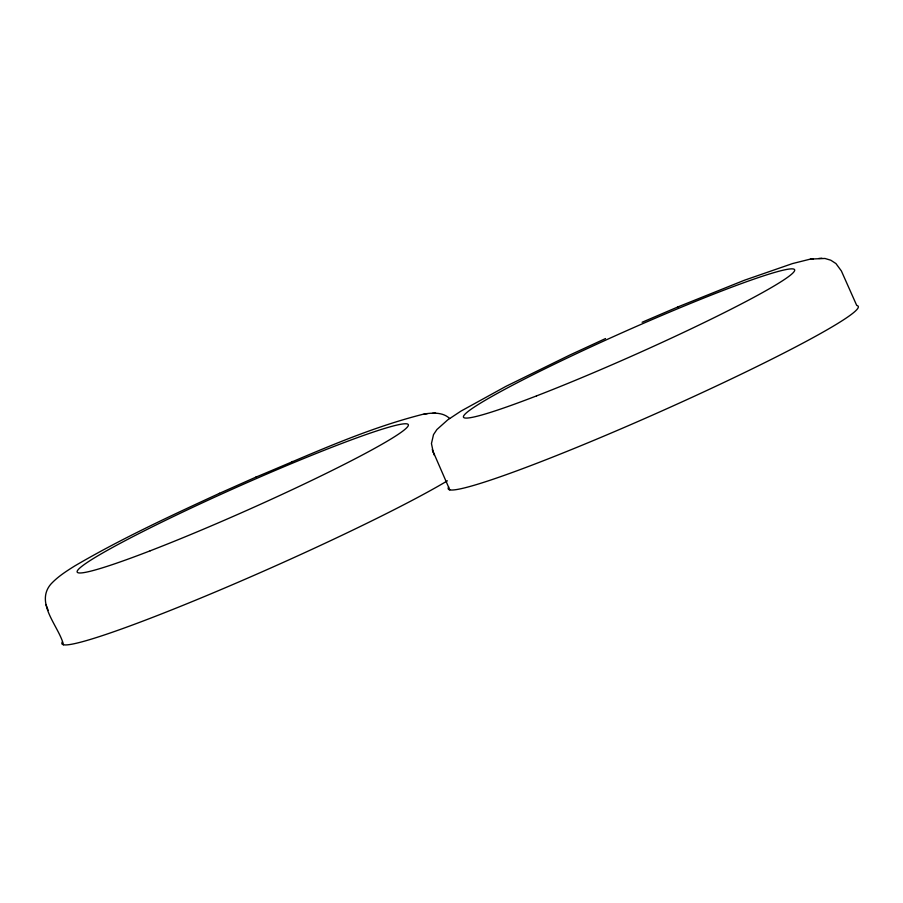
<?xml version="1.0" encoding="UTF-8"?>
<svg xmlns="http://www.w3.org/2000/svg" width="903" height="903" viewBox="0 0 903 903"><rect width="100%" height="100%" fill="white"/><g stroke="black" fill="none" stroke-linecap="round" stroke-linejoin="round"><path stroke-width="1.35" d="M219.508 493.32C170.464 515.952 121.295 538.662 74.644 566.012C66.043 571.396 57.476 576.87 50.602 584.422C34.878 603.452 59.135 626.659 63.492 644.765M605.552 338.546L569.601 355.139L505.883 386.382L460.936 411.125L447.798 419.816L436.905 429.535L433.508 434.636L431.453 443.554L433.305 452.516M219.248 493.444L256.102 477.044M255.809 477.168C311.106 454.209 365.907 428.575 424.173 413.98C432.751 412.739 442.786 412.028 449.638 418.45M642.112 322.269L678.74 306.58L744.399 280.246L792.518 263.574L810.465 259.082L824.936 258.461L830.805 260.222L835.941 263.563L841.37 270.945L856.721 305.44A224.395 15.656 -24 0 1 658.998 412.231A224.395 15.656 -24 0 1 448.667 487.01M291.613 461.828L292.448 461.467M677.916 306.93L678.74 306.58M810.465 259.082L813.422 258.879M818.795 258.45L821.865 258.235M424.173 413.98L427.13 413.777M432.492 413.337L435.562 413.122M432.255 449.626L449.784 489.877M433.384 452.482L434.433 455.383M45.963 604.525L48.13 610.27M447.391 480.825A224.395 15.656 -24 0 1 209.722 594.332A224.395 15.656 -24 0 1 62.363 641.909M150.191 550.807A181.142 12.631 -24 0 0 407.975 426.205A181.142 12.631 -24 0 0 170.295 518.017A181.142 12.631 -24 0 0 150.191 550.807M536.495 395.909A181.142 12.631 -24 0 0 794.279 271.318A181.142 12.631 -24 0 0 556.598 363.119A181.142 12.631 -24 0 0 536.495 395.909"/></g></svg>
